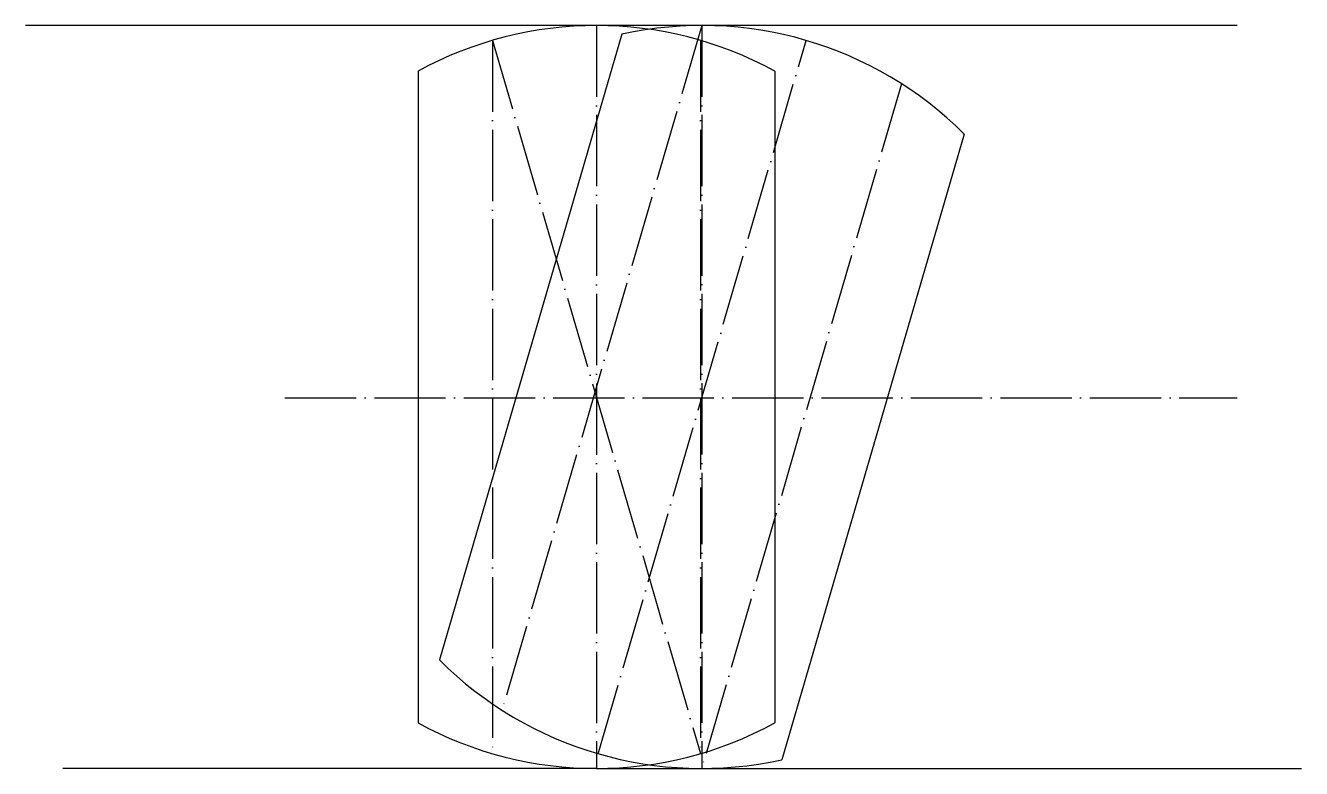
# Model space of a CAD drawing. Header units: millimetres. Extents: x 1590 to 2019, y 997 to 1247.
import ezdxf

# ---------------------------------------------------------------- set-up
doc = ezdxf.new("R2010")
doc.units = ezdxf.units.MM
doc.linetypes.add('ACAD_ISO04W100', pattern=[30, 24, -3, 0, -3])

msp = doc.modelspace()

# ---------------------------------------------------------------- linework, layer by layer
msp.add_line((1997.39, 1247.06), (1589.67, 1247.06))
at = {"color": 5, "linetype": 'ACAD_ISO04W100'}
for p, q in [((1817.27, 1247.07), (1750.07, 1016.67)), ((1817.27, 1247.07), (1817.27, 997.07)), ((1782.35, 1002.04), (1852.35, 1242.04)), ((1884.47, 1227.47), (1817.27, 997.07))]:
    msp.add_line(p, q, dxfattribs=at)
at = {"color": 1, "linetype": 'ACAD_ISO04W100'}
for p, q in [((1781.8, 1247.06), (1781.8, 997.06)), ((1746.8, 1242.06), (1746.8, 1002.06)), ((1746.8, 1242.06), (1816.8, 1002.06)), ((1816.8, 1242.06), (1816.8, 1002.06)), ((1676.96, 1121.77), (1997.39, 1121.77))]:
    msp.add_line(p, q, dxfattribs=at)
at = {"linetype": 'ByBlock', "lineweight": 30}
for p, q in [((1790.37, 1244.14), (1728.97, 1033.59)), ((1721.8, 1231.72), (1721.8, 1012.41)), ((1841.8, 1231.72), (1841.8, 1012.41)), ((1905.57, 1210.54), (1844.17, 999.99))]:
    msp.add_line(p, q, dxfattribs=at)
at = {"linetype": 'ByBlock'}
for q in [(1602.28, 997.06), (2019.08, 997.06)]:
    msp.add_line((1781.8, 997.06), q, dxfattribs=at)
at = {"linetype": 'ByBlock', "lineweight": 30}
for centre, start, end in [((1781.8, 1122.06), 61.3146, 118.6854), ((1817.27, 1122.07), 45.0544, 102.4252), ((1817.27, 1122.07), 225.0544, 282.4252), ((1781.8, 1122.06), 241.3146, 298.6854)]:
    msp.add_arc(centre, 125, start, end, dxfattribs=at)

doc.saveas('drawing.dxf')
